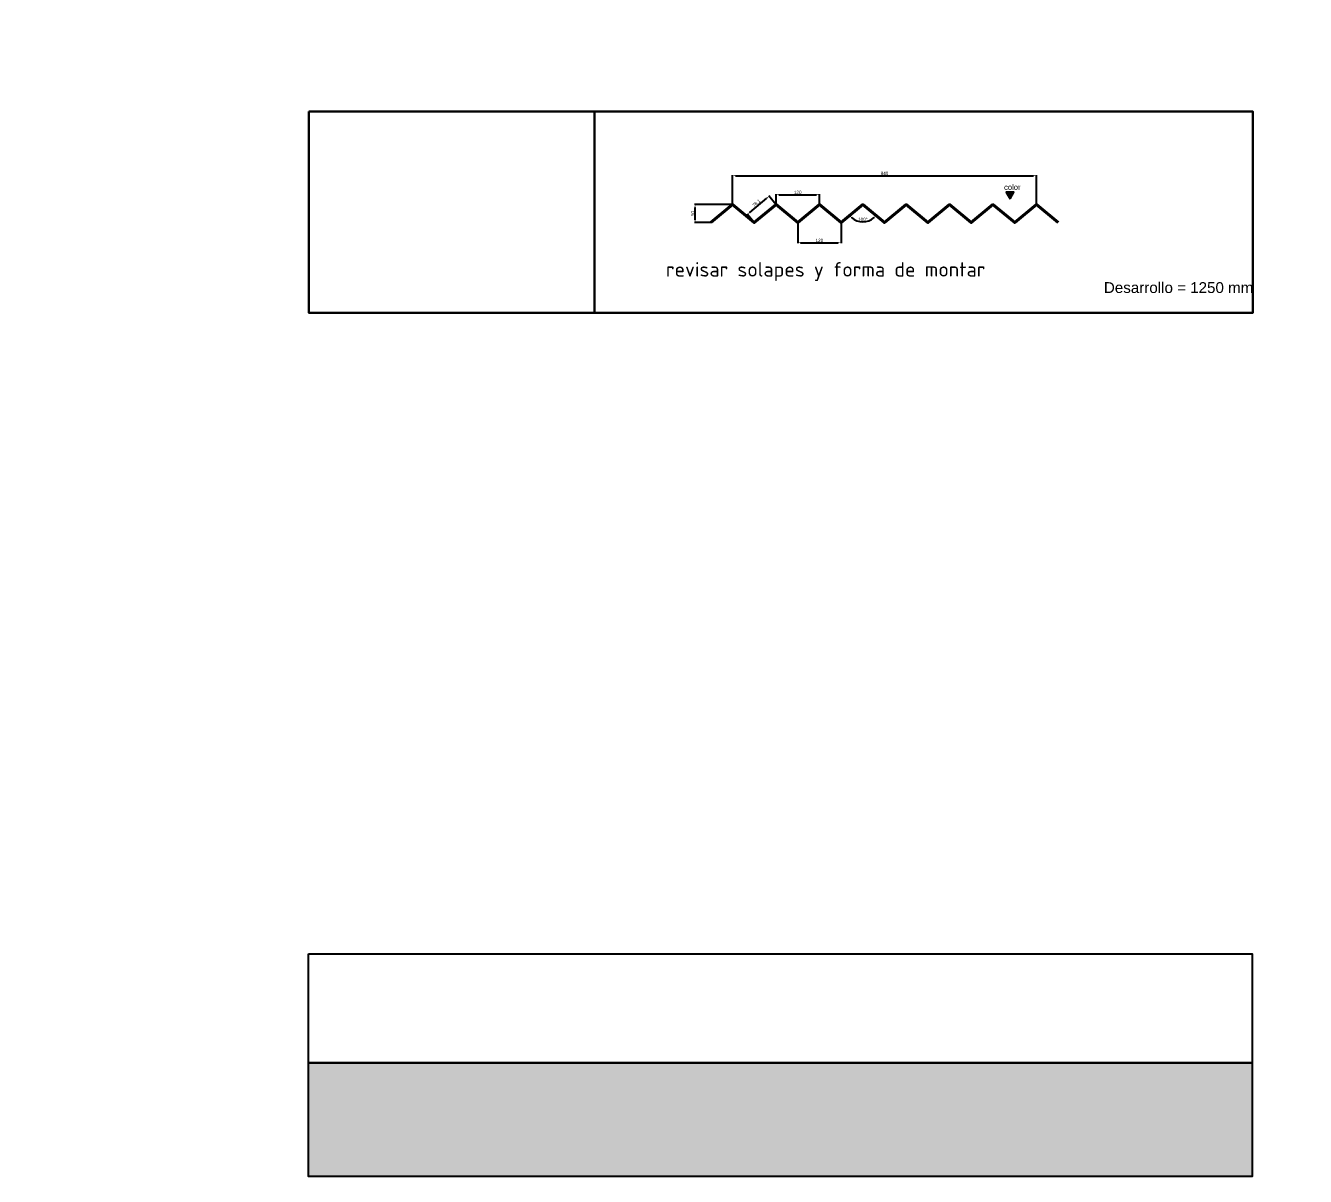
# Model space of a CAD drawing. Header units: millimetres. Extents: x 4334 to 41995838936, y 18500 to 30334.
# Drawn here: x 22314 to 25853, y 23793 to 26977 of the extents above; entities that cross this region are included whole.
import ezdxf

# ---------------------------------------------------------------- set-up
doc = ezdxf.new("R2010")
doc.units = ezdxf.units.MM
doc.layers.add('ANOTACIONES', color=7, linetype='Continuous', plot=False)
for name, color, linetype, lineweight in [('COTAS1', 7, 'Continuous', 0), ('FIBRA NEUTRA', 1, 'Continuous', 40), ('RELLENO', 251, 'Continuous', 60)]:
    doc.layers.add(name, color=color, linetype=linetype, lineweight=lineweight)
doc.layers.add('RECUADROS', color=253, linetype='Continuous')
doc.styles.get("Standard").update_dxf_attribs({"font": 'arial.ttf'})
doc.styles.add('Texto cajetin', font='isocpeur.ttf')
doc.dimstyles.new('ISO-25', dxfattribs={"dimtxt": 9, "dimasz": 8, "dimexe": 1.25, "dimexo": 0.625, "dimgap": 2, "dimtad": 1, "dimdec": 1, "dimtxsty": 'Standard', "dimcen": 2.5, "dimadec": 0, "dimazin": 0, "dimtfac": 1, "dimtdec": 1, "dimtmove": 0, "dimatfit": 3, "dimfxl": 1, "dimarcsym": 0})

# ---------------------------------------------------------------- blocks, each defined once
blk = doc.blocks.new('*D279')
at = {"layer": 'COTAS1', "color": 0, "lineweight": -2, "transparency": 16777216}
for p, q in [((24448.8, 26431.2), (24448.8, 26374.7)), ((24568.8, 26431.2), (24568.8, 26374.7)), ((24456.8, 26375.9), (24560.8, 26375.9))]:
    blk.add_line(p, q, dxfattribs=at)
at = {"layer": 'COTAS1', "color": 0, "transparency": 16777216}
for points in [[(24456.8, 26377.3), (24456.8, 26374.6), (24448.8, 26375.9)], [(24560.8, 26377.3), (24560.8, 26374.6), (24568.8, 26375.9)]]:
    blk.add_solid(points, dxfattribs=at)
at = {"layer": 'Defpoints', "color": 0, "transparency": 16777216}
for p in [(24448.8, 26431.8), (24568.8, 26431.8), (24568.8, 26375.9)]:
    blk.add_point(p, dxfattribs=at)
at = {"layer": 'COTAS1', "color": 0, "transparency": 16777216, "insert": (24508.8, 26382.5), "char_height": 9, "attachment_point": 5}
blk.add_mtext('120', dxfattribs=at)
blk = doc.blocks.new('*D280')
at = {"layer": 'COTAS1', "color": 0, "lineweight": -2, "transparency": 16777216}
for p, q in [((24268.2, 26481.8), (24163.8, 26481.8)), ((24165, 26439.8), (24165, 26473.8)), ((24208.2, 26431.8), (24163.8, 26431.8))]:
    blk.add_line(p, q, dxfattribs=at)
at = {"layer": 'COTAS1', "color": 0, "transparency": 16777216}
for points in [[(24163.7, 26473.8), (24166.4, 26473.8), (24165, 26481.8)], [(24163.7, 26439.8), (24166.4, 26439.8), (24165, 26431.8)]]:
    blk.add_solid(points, dxfattribs=at)
at = {"layer": 'Defpoints', "color": 0, "transparency": 16777216}
for p in [(24165, 26481.8), (24268.8, 26481.8), (24208.8, 26431.8)]:
    blk.add_point(p, dxfattribs=at)
at = {"layer": 'COTAS1', "color": 0, "transparency": 16777216, "insert": (24158.4, 26456.8), "char_height": 9, "attachment_point": 5, "rotation": 90}
blk.add_mtext('50', dxfattribs=at)
blk = doc.blocks.new('*D159')
at = {"layer": 'COTAS1', "color": 0, "lineweight": -2, "transparency": 16777216}
blk.add_arc((24628.8, 26481.8), 47.7, 229.425, 310.575, dxfattribs=at)
at = {"layer": 'COTAS1', "color": 0, "transparency": 16777216}
for points in [[(24596.8, 26444.7), (24598.7, 26446.5), (24592.2, 26451.3)], [(24658.9, 26446.5), (24660.8, 26444.7), (24665.5, 26451.3)]]:
    blk.add_solid(points, dxfattribs=at)
at = {"layer": 'Defpoints', "color": 0, "transparency": 16777216}
for p in [(24628.8, 26481.8), (24628.8, 26481.8), (24568.8, 26431.8), (24615.1, 26436.2), (24688.8, 26431.8)]:
    blk.add_point(p, dxfattribs=at)
at = {"layer": 'COTAS1', "color": 0, "transparency": 16777216, "insert": (24628.8, 26440.7), "char_height": 9, "attachment_point": 5}
blk.add_mtext('100°', dxfattribs=at)
blk = doc.blocks.new('*D160')
at = {"layer": 'COTAS1', "color": 0, "lineweight": -2, "transparency": 16777216}
for p, q in [((24268.8, 26482.5), (24268.8, 26562.8)), ((24276.8, 26561.5), (25100.8, 26561.5)), ((25108.8, 26482.5), (25108.8, 26562.8))]:
    blk.add_line(p, q, dxfattribs=at)
at = {"layer": 'COTAS1', "color": 0, "transparency": 16777216}
for points in [[(24276.8, 26562.9), (24276.8, 26560.2), (24268.8, 26561.5)], [(25100.8, 26562.9), (25100.8, 26560.2), (25108.8, 26561.5)]]:
    blk.add_solid(points, dxfattribs=at)
at = {"layer": 'Defpoints', "color": 0, "transparency": 16777216}
for p in [(25108.8, 26561.5), (24268.8, 26481.8), (25108.8, 26481.8)]:
    blk.add_point(p, dxfattribs=at)
at = {"layer": 'COTAS1', "color": 0, "transparency": 16777216, "insert": (24688.8, 26568.1), "char_height": 9, "attachment_point": 5}
blk.add_mtext('840', dxfattribs=at)
blk = doc.blocks.new('*D161')
at = {"layer": 'COTAS1', "color": 0, "lineweight": -2, "transparency": 16777216}
for p, q in [((24388.8, 26482.5), (24388.8, 26510.2)), ((24508.8, 26482.5), (24508.8, 26510.2)), ((24396.8, 26509), (24500.8, 26509))]:
    blk.add_line(p, q, dxfattribs=at)
at = {"layer": 'COTAS1', "color": 0, "transparency": 16777216}
for points in [[(24396.8, 26510.3), (24396.8, 26507.6), (24388.8, 26509)], [(24500.8, 26510.3), (24500.8, 26507.6), (24508.8, 26509)]]:
    blk.add_solid(points, dxfattribs=at)
at = {"layer": 'Defpoints', "color": 0, "transparency": 16777216}
for p in [(24388.8, 26481.8), (24508.8, 26509), (24508.8, 26481.8)]:
    blk.add_point(p, dxfattribs=at)
at = {"layer": 'COTAS1', "color": 0, "transparency": 16777216, "insert": (24448.8, 26515.6), "char_height": 9, "attachment_point": 5}
blk.add_mtext('120', dxfattribs=at)
blk = doc.blocks.new('*D162')
at = {"layer": 'COTAS1', "color": 0, "lineweight": -2, "transparency": 16777216}
for p, q in [((24316, 26459.7), (24363.7, 26499.5)), ((24388.4, 26482.3), (24369.1, 26505.5)), ((24328.4, 26432.3), (24309.1, 26455.5))]:
    blk.add_line(p, q, dxfattribs=at)
at = {"layer": 'COTAS1', "color": 0, "transparency": 16777216}
for points in [[(24362.9, 26500.5), (24364.6, 26498.4), (24369.9, 26504.6)], [(24315.1, 26460.7), (24316.9, 26458.7), (24309.9, 26454.6)]]:
    blk.add_solid(points, dxfattribs=at)
at = {"layer": 'Defpoints', "color": 0, "transparency": 16777216}
for p in [(24369.9, 26504.6), (24388.8, 26481.8), (24328.8, 26431.8)]:
    blk.add_point(p, dxfattribs=at)
at = {"layer": 'COTAS1', "color": 0, "transparency": 16777216, "insert": (24335.1, 26485.3), "char_height": 9, "attachment_point": 5, "rotation": 39.8056}
blk.add_mtext('78,1', dxfattribs=at)
blk = doc.blocks.new('Color superior')
at = {"layer": 'ANOTACIONES'}
h = blk.add_hatch(color=256, dxfattribs=at)
h.dxf.hatch_style = 1
h.paths.add_polyline_path([(10.7, 18.6), (-10.7, 18.6), (0, 0)])
blk.add_lwpolyline([(0, 0), (10.7, 18.6), (-10.7, 18.6)], close=True, dxfattribs=at)
at = {"layer": 'ANOTACIONES', "insert": (-16.7, 40.1), "char_height": 15, "attachment_point": 1}
blk.add_mtext_dynamic_manual_height_columns('color', width=249.804, gutter_width=75, heights=[0], dxfattribs=at)

msp = doc.modelspace()

# ---------------------------------------------------------------- hatches: boundary and pattern name
at = {"layer": 'RELLENO'}
h = msp.add_hatch(color=256, dxfattribs=at)
h.dxf.hatch_style = 1
h.paths.add_polyline_path([(21959.31, 29700.95), (21959.31, 30015.61), (19348.93, 30015.61), (19348.93, 29700.95)])
h.paths.add_polyline_path([(25705.92, 24107.36), (23095.55, 24107.36), (23095.55, 23792.7), (25705.92, 23792.7)])

# ---------------------------------------------------------------- linework, layer by layer
at = {"layer": 'FIBRA NEUTRA'}
msp.add_lwpolyline([(24208.8, 26431.85), (24268.8, 26481.85), (24328.8, 26431.85), (24388.8, 26481.85), (24448.8, 26431.85), (24508.8, 26481.85), (24568.8, 26431.85), (24628.8, 26481.85), (24688.8, 26431.85), (24748.8, 26481.85), (24808.8, 26431.85), (24868.8, 26481.85), (24928.8, 26431.85), (24988.8, 26481.85), (25048.8, 26431.85), (25108.8, 26481.85), (25168.8, 26431.85)], dxfattribs=at)
at = {"layer": 'RECUADROS', "color": 0, "lineweight": 30}
for points in [[(23096.92, 26739.53), (23887.04, 26739.53), (23887.04, 26182.08), (23096.92, 26182.08)], [(23887.04, 26739.53), (25707.3, 26739.53), (25707.3, 26182.08), (23887.04, 26182.08)]]:
    msp.add_lwpolyline(points, close=True, dxfattribs=at)
at = {"layer": 'RECUADROS'}
for points in [[(23095.55, 24408.13), (25705.92, 24408.13), (25705.92, 24107.36), (23095.55, 24107.36)], [(23095.55, 24107.36), (25705.92, 24107.36), (25705.92, 23792.7), (23095.55, 23792.7)]]:
    msp.add_lwpolyline(points, close=True, dxfattribs=at)

# ---------------------------------------------------------------- block references
at = {"layer": 'ANOTACIONES'}
msp.add_blockref('Color superior', (25036.2, 26497.23), dxfattribs=at)

# ---------------------------------------------------------------- texts
at = {"layer": 'ANOTACIONES', "insert": (25295.47, 26266.98), "char_height": 30, "attachment_point": 1}
msp.add_mtext_dynamic_manual_height_columns('Desarrollo = 1250 mm', width=6765.1618, gutter_width=150, heights=[0], dxfattribs=at)
at = {"layer": 'COTAS1', "insert": (24084.31, 26322.33), "char_height": 40, "attachment_point": 1, "style": 'Texto cajetin'}
msp.add_mtext_dynamic_manual_height_columns('revisar solapes y forma de montar', width=937.2338, gutter_width=12.5, heights=[0], dxfattribs=at)

# ---------------------------------------------------------------- dimensions: what is measured, and where the dimension line sits
at = {"layer": 'COTAS1'}
for base, p1, p2, picture, middle in [((25108.8, 26561.53), (24268.8, 26481.85), (25108.8, 26481.85), '*D160', (24688.8, 26568.13)), ((24508.8, 26508.96), (24388.8, 26481.85), (24508.8, 26481.85), '*D161', (24448.8, 26515.56)), ((24568.8, 26375.93), (24448.8, 26431.85), (24568.8, 26431.85), '*D279', (24508.8, 26382.52))]:
    dim = msp.add_linear_dim(base=base, p1=p1, p2=p2, dimstyle='ISO-25', dxfattribs=at)
    dim.commit()
    dim.dimension.update_dxf_attribs({"geometry": picture, "text_midpoint": middle})
dim = msp.add_linear_dim(base=(24165.03, 26481.85), p1=(24208.8, 26431.85), p2=(24268.8, 26481.85), angle=90, dimstyle='ISO-25', dxfattribs=at)
dim.commit()
dim.dimension.update_dxf_attribs({"geometry": '*D280', "text_midpoint": (24158.44, 26456.85)})
dim = msp.add_aligned_dim(p1=(24328.8, 26431.85), p2=(24388.8, 26481.85), distance=29.6, dimstyle='ISO-25', dxfattribs=at)
dim.commit()
dim.dimension.update_dxf_attribs({"geometry": '*D162', "text_midpoint": (24335.11, 26485.28)})
dim = msp.add_angular_dim_2l(base=(24615.07, 26436.16), line1=((24628.8, 26481.85), (24688.8, 26431.85)), line2=((24568.8, 26431.85), (24628.8, 26481.85)), dimstyle='ISO-25', dxfattribs=at)
dim.commit()
dim.dimension.update_dxf_attribs({"geometry": '*D159', "text_midpoint": (24628.8, 26440.73)})

doc.saveas('drawing.dxf')
